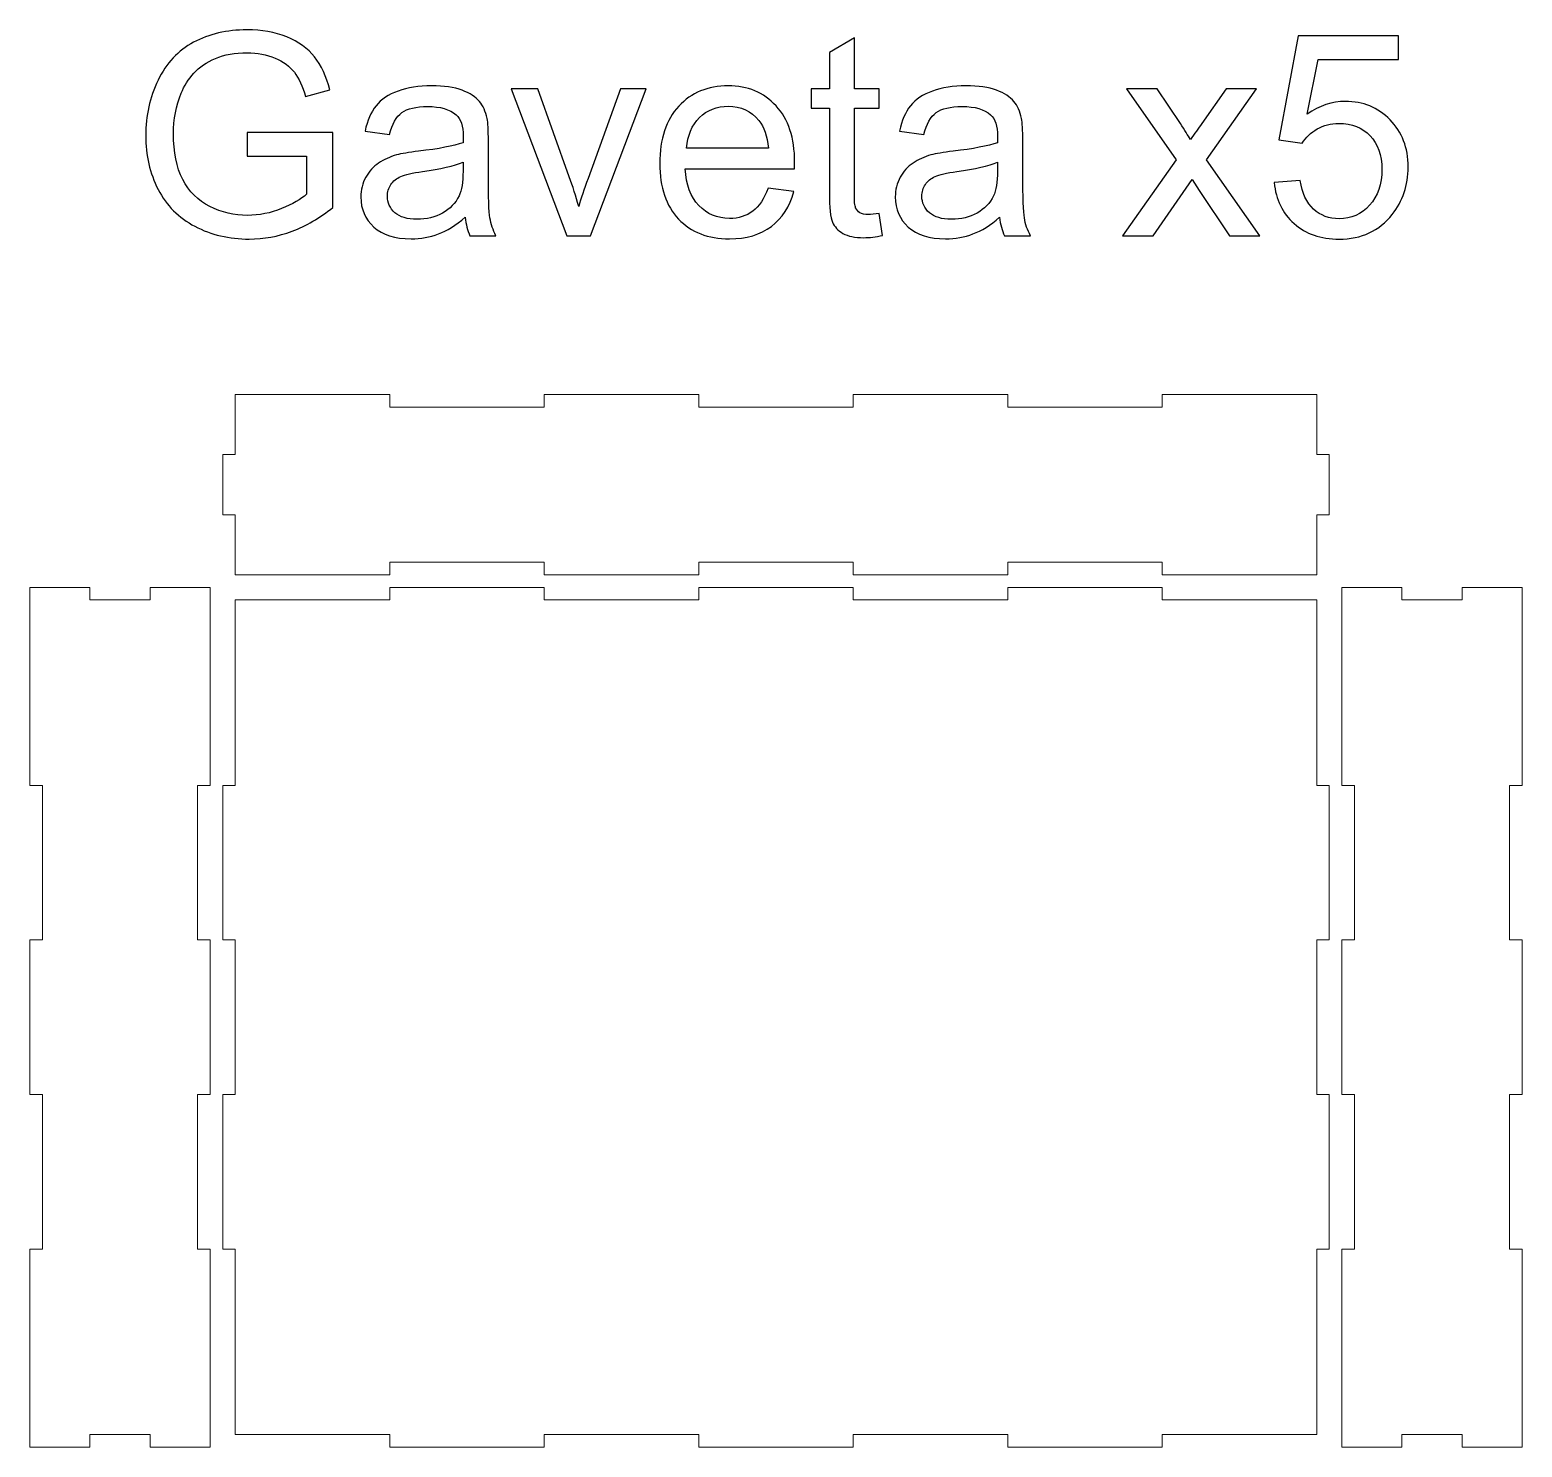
# Model space of a CAD drawing. Header units: millimetres. Extents: x -592 to 592, y -343 to 343.
# Drawn here: x -591.9 to -235.9, y -2.7 to 335.4 of the extents above; entities that cross this region are included whole.
import ezdxf

# ---------------------------------------------------------------- set-up
doc = ezdxf.new("R2010")
doc.units = ezdxf.units.MM
doc.header["$MEASUREMENT"] = 0
doc.layers.add('Camada 1', color=7, linetype='Continuous')

msp = doc.modelspace()

# ---------------------------------------------------------------- linework, layer by layer
at = {"layer": 'Camada 1', "color": 250}
for points, knots in [([(-540.0427, 305.2318), (-540.0427, 305.2318), (-540.0427, 310.8978), (-540.0427, 310.8978), (-540.0427, 310.8978), (-540.0427, 310.8978), (-519.6046, 310.8978), (-519.6046, 310.8978), (-519.6046, 310.8978), (-519.6046, 310.8978), (-519.6046, 293.0004), (-519.6046, 293.0004), (-519.6046, 293.0004), (-522.7411, 290.5046), (-525.9788, 288.616), (-529.3177, 287.3568), (-529.3177, 287.3568), (-532.6566, 286.0977), (-536.0855, 285.4682), (-539.593, 285.4682), (-539.593, 285.4682), (-544.3371, 285.4682), (-548.6429, 286.48), (-552.5214, 288.5148), (-552.5214, 288.5148), (-556.3887, 290.5383), (-559.3228, 293.4838), (-561.2902, 297.3173), (-561.2902, 297.3173), (-563.2688, 301.1621), (-564.2581, 305.4566), (-564.2581, 310.1895), (-564.2581, 310.1895), (-564.2581, 314.8887), (-563.2801, 319.2731), (-561.3127, 323.354), (-561.3127, 323.354), (-559.3453, 327.4236), (-556.5236, 330.4477), (-552.8362, 332.4151), (-552.8362, 332.4151), (-549.1488, 334.3937), (-544.8993, 335.383), (-540.0876, 335.383), (-540.0876, 335.383), (-536.6026, 335.383), (-533.4436, 334.8209), (-530.6218, 333.6855), (-530.6218, 333.6855), (-527.8, 332.55), (-525.5854, 330.9761), (-523.989, 328.9638), (-523.989, 328.9638), (-522.3814, 326.9402), (-521.1672, 324.2983), (-520.3353, 321.0494), (-520.3353, 321.0494), (-520.3353, 321.0494), (-526.1025, 319.4755), (-526.1025, 319.4755), (-526.1025, 319.4755), (-526.8332, 321.9262), (-527.7326, 323.8599), (-528.8006, 325.2764), (-528.8006, 325.2764), (-529.8798, 326.6816), (-531.4088, 327.8059), (-533.4098, 328.649), (-533.4098, 328.649), (-535.3997, 329.4922), (-537.6144, 329.9194), (-540.0539, 329.9194), (-540.0539, 329.9194), (-542.9656, 329.9194), (-545.4838, 329.4697), (-547.6198, 328.5816), (-547.6198, 328.5816), (-549.7446, 327.6934), (-551.4534, 326.5243), (-552.7687, 325.0628), (-552.7687, 325.0628), (-554.0728, 323.6126), (-555.0846, 322.0162), (-555.8041, 320.2849), (-555.8041, 320.2849), (-557.0295, 317.2833), (-557.6478, 314.0455), (-557.6478, 310.5493), (-557.6478, 310.5493), (-557.6478, 306.2323), (-556.9058, 302.6236), (-555.4331, 299.7119), (-555.4331, 299.7119), (-553.9491, 296.8114), (-551.7906, 294.653), (-548.9689, 293.2477), (-548.9689, 293.2477), (-546.1359, 291.8424), (-543.1342, 291.1342), (-539.9527, 291.1342), (-539.9527, 291.1342), (-537.1872, 291.1342), (-534.4891, 291.6738), (-531.8584, 292.7418), (-531.8584, 292.7418), (-529.2278, 293.821), (-527.2379, 294.9565), (-525.8776, 296.1819), (-525.8776, 296.1819), (-525.8776, 296.1819), (-525.8776, 305.2318), (-525.8776, 305.2318), (-525.8776, 305.2318), (-525.8776, 305.2318), (-540.0427, 305.2318), (-540.0427, 305.2318)], [0, 0, 0, 0, 0.03333333, 0.03333333, 0.03333333, 0.03333333, 0.06666667, 0.06666667, 0.06666667, 0.06666667, 0.1, 0.1, 0.1, 0.1, 0.13333333, 0.13333333, 0.13333333, 0.13333333, 0.16666667, 0.16666667, 0.16666667, 0.16666667, 0.2, 0.2, 0.2, 0.2, 0.23333333, 0.23333333, 0.23333333, 0.23333333, 0.26666667, 0.26666667, 0.26666667, 0.26666667, 0.3, 0.3, 0.3, 0.3, 0.33333333, 0.33333333, 0.33333333, 0.33333333, 0.36666667, 0.36666667, 0.36666667, 0.36666667, 0.4, 0.4, 0.4, 0.4, 0.43333333, 0.43333333, 0.43333333, 0.43333333, 0.46666667, 0.46666667, 0.46666667, 0.46666667, 0.5, 0.5, 0.5, 0.5, 0.53333333, 0.53333333, 0.53333333, 0.53333333, 0.56666667, 0.56666667, 0.56666667, 0.56666667, 0.6, 0.6, 0.6, 0.6, 0.63333333, 0.63333333, 0.63333333, 0.63333333, 0.66666667, 0.66666667, 0.66666667, 0.66666667, 0.7, 0.7, 0.7, 0.7, 0.73333333, 0.73333333, 0.73333333, 0.73333333, 0.76666667, 0.76666667, 0.76666667, 0.76666667, 0.8, 0.8, 0.8, 0.8, 0.83333333, 0.83333333, 0.83333333, 0.83333333, 0.86666667, 0.86666667, 0.86666667, 0.86666667, 0.9, 0.9, 0.9, 0.9, 0.93333333, 0.93333333, 0.93333333, 0.93333333, 1, 1, 1, 1]), ([(-389.2752, 291.5726), (-389.2752, 291.5726), (-388.4658, 286.3338), (-388.4658, 286.3338), (-388.4658, 286.3338), (-390.1296, 285.9853), (-391.6248, 285.8054), (-392.9289, 285.8054), (-392.9289, 285.8054), (-395.0761, 285.8054), (-396.74, 286.1427), (-397.9316, 286.8285), (-397.9316, 286.8285), (-399.112, 287.5142), (-399.9439, 288.4024), (-400.4274, 289.5153), (-400.4274, 289.5153), (-400.9108, 290.6283), (-401.1468, 292.9666), (-401.1468, 296.5304), (-401.1468, 296.5304), (-401.1468, 296.5304), (-401.1468, 316.6987), (-401.1468, 316.6987), (-401.1468, 316.6987), (-401.1468, 316.6987), (-405.5313, 316.6987), (-405.5313, 316.6987), (-405.5313, 316.6987), (-405.5313, 316.6987), (-405.5313, 321.2854), (-405.5313, 321.2854), (-405.5313, 321.2854), (-405.5313, 321.2854), (-401.1468, 321.2854), (-401.1468, 321.2854), (-401.1468, 321.2854), (-401.1468, 321.2854), (-401.1468, 329.9419), (-401.1468, 329.9419), (-401.1468, 329.9419), (-401.1468, 329.9419), (-395.211, 333.5056), (-395.211, 333.5056), (-395.211, 333.5056), (-395.211, 333.5056), (-395.211, 321.2854), (-395.211, 321.2854), (-395.211, 321.2854), (-395.211, 321.2854), (-389.2752, 321.2854), (-389.2752, 321.2854), (-389.2752, 321.2854), (-389.2752, 321.2854), (-389.2752, 316.6987), (-389.2752, 316.6987), (-389.2752, 316.6987), (-389.2752, 316.6987), (-395.211, 316.6987), (-395.211, 316.6987), (-395.211, 316.6987), (-395.211, 316.6987), (-395.211, 296.1931), (-395.211, 296.1931), (-395.211, 296.1931), (-395.211, 294.4956), (-395.1098, 293.4051), (-394.8962, 292.9217), (-394.8962, 292.9217), (-394.6939, 292.4383), (-394.3566, 292.056), (-393.8845, 291.7637), (-393.8845, 291.7637), (-393.4123, 291.4827), (-392.7378, 291.3365), (-391.8609, 291.3365), (-391.8609, 291.3365), (-391.2088, 291.3365), (-390.3432, 291.4152), (-389.2752, 291.5726)], [0, 0, 0, 0, 0.04761905, 0.04761905, 0.04761905, 0.04761905, 0.0952381, 0.0952381, 0.0952381, 0.0952381, 0.14285714, 0.14285714, 0.14285714, 0.14285714, 0.19047619, 0.19047619, 0.19047619, 0.19047619, 0.23809524, 0.23809524, 0.23809524, 0.23809524, 0.28571429, 0.28571429, 0.28571429, 0.28571429, 0.33333333, 0.33333333, 0.33333333, 0.33333333, 0.38095238, 0.38095238, 0.38095238, 0.38095238, 0.42857143, 0.42857143, 0.42857143, 0.42857143, 0.47619048, 0.47619048, 0.47619048, 0.47619048, 0.52380952, 0.52380952, 0.52380952, 0.52380952, 0.57142857, 0.57142857, 0.57142857, 0.57142857, 0.61904762, 0.61904762, 0.61904762, 0.61904762, 0.66666667, 0.66666667, 0.66666667, 0.66666667, 0.71428571, 0.71428571, 0.71428571, 0.71428571, 0.76190476, 0.76190476, 0.76190476, 0.76190476, 0.80952381, 0.80952381, 0.80952381, 0.80952381, 0.85714286, 0.85714286, 0.85714286, 0.85714286, 0.9047619, 0.9047619, 0.9047619, 0.9047619, 1, 1, 1, 1]), ([(-295.0553, 298.9587), (-295.0553, 298.9587), (-288.8497, 299.4308), (-288.8497, 299.4308), (-288.8497, 299.4308), (-288.3887, 296.4067), (-287.3207, 294.1358), (-285.6569, 292.6069), (-285.6569, 292.6069), (-283.9931, 291.0892), (-281.9583, 290.3247), (-279.5637, 290.3247), (-279.5637, 290.3247), (-276.6745, 290.3247), (-274.2574, 291.404), (-272.2901, 293.5512), (-272.2901, 293.5512), (-270.334, 295.7097), (-269.3559, 298.5652), (-269.3559, 302.1177), (-269.3559, 302.1177), (-269.3559, 305.5016), (-270.289, 308.1659), (-272.1664, 310.1221), (-272.1664, 310.1221), (-274.0438, 312.0782), (-276.5283, 313.0562), (-279.6199, 313.0562), (-279.6199, 313.0562), (-281.5423, 313.0562), (-283.2623, 312.6178), (-284.7913, 311.7409), (-284.7913, 311.7409), (-286.309, 310.864), (-287.5006, 309.7286), (-288.3775, 308.3346), (-288.3775, 308.3346), (-288.3775, 308.3346), (-293.9761, 309.144), (-293.9761, 309.144), (-293.9761, 309.144), (-293.9761, 309.144), (-289.3218, 333.9665), (-289.3218, 333.9665), (-289.3218, 333.9665), (-289.3218, 333.9665), (-265.3762, 333.9665), (-265.3762, 333.9665), (-265.3762, 333.9665), (-265.3762, 333.9665), (-265.3762, 328.3005), (-265.3762, 328.3005), (-265.3762, 328.3005), (-265.3762, 328.3005), (-284.5889, 328.3005), (-284.5889, 328.3005), (-284.5889, 328.3005), (-284.5889, 328.3005), (-287.1634, 315.2709), (-287.1634, 315.2709), (-287.1634, 315.2709), (-284.2741, 317.3057), (-281.2388, 318.3175), (-278.0685, 318.3175), (-278.0685, 318.3175), (-273.864, 318.3175), (-270.3115, 316.8561), (-267.4223, 313.9331), (-267.4223, 313.9331), (-264.533, 311.0102), (-263.0828, 307.2553), (-263.0828, 302.6686), (-263.0828, 302.6686), (-263.0828, 298.2954), (-264.3532, 294.518), (-266.8939, 291.3365), (-266.8939, 291.3365), (-269.9854, 287.4243), (-274.2125, 285.4682), (-279.5637, 285.4682), (-279.5637, 285.4682), (-283.9481, 285.4682), (-287.5231, 286.7048), (-290.2999, 289.1668), (-290.2999, 289.1668), (-293.0767, 291.6288), (-294.6618, 294.889), (-295.0553, 298.9587)], [0, 0, 0, 0, 0.04347826, 0.04347826, 0.04347826, 0.04347826, 0.08695652, 0.08695652, 0.08695652, 0.08695652, 0.13043478, 0.13043478, 0.13043478, 0.13043478, 0.17391304, 0.17391304, 0.17391304, 0.17391304, 0.2173913, 0.2173913, 0.2173913, 0.2173913, 0.26086957, 0.26086957, 0.26086957, 0.26086957, 0.30434783, 0.30434783, 0.30434783, 0.30434783, 0.34782609, 0.34782609, 0.34782609, 0.34782609, 0.39130435, 0.39130435, 0.39130435, 0.39130435, 0.43478261, 0.43478261, 0.43478261, 0.43478261, 0.47826087, 0.47826087, 0.47826087, 0.47826087, 0.52173913, 0.52173913, 0.52173913, 0.52173913, 0.56521739, 0.56521739, 0.56521739, 0.56521739, 0.60869565, 0.60869565, 0.60869565, 0.60869565, 0.65217391, 0.65217391, 0.65217391, 0.65217391, 0.69565217, 0.69565217, 0.69565217, 0.69565217, 0.73913043, 0.73913043, 0.73913043, 0.73913043, 0.7826087, 0.7826087, 0.7826087, 0.7826087, 0.82608696, 0.82608696, 0.82608696, 0.82608696, 0.86956522, 0.86956522, 0.86956522, 0.86956522, 0.91304348, 0.91304348, 0.91304348, 0.91304348, 1, 1, 1, 1]), ([(-488.048, 290.662), (-490.2515, 288.7846), (-492.3762, 287.4693), (-494.4111, 286.6936), (-494.4111, 286.6936), (-496.4459, 285.9179), (-498.6268, 285.5356), (-500.9652, 285.5356), (-500.9652, 285.5356), (-504.81, 285.5356), (-507.7667, 286.4687), (-509.8352, 288.3461), (-509.8352, 288.3461), (-511.9037, 290.2123), (-512.938, 292.6069), (-512.938, 295.5186), (-512.938, 295.5186), (-512.938, 297.2274), (-512.5445, 298.79), (-511.7688, 300.2065), (-511.7688, 300.2065), (-510.9819, 301.623), (-509.9589, 302.7473), (-508.6997, 303.6017), (-508.6997, 303.6017), (-507.4294, 304.456), (-506.0129, 305.1081), (-504.4278, 305.5465), (-504.4278, 305.5465), (-503.2586, 305.8501), (-501.4936, 306.1424), (-499.144, 306.4347), (-499.144, 306.4347), (-494.3548, 306.9968), (-490.8136, 307.6825), (-488.5539, 308.4695), (-488.5539, 308.4695), (-488.5314, 309.2789), (-488.5202, 309.796), (-488.5202, 310.0096), (-488.5202, 310.0096), (-488.5202, 312.4154), (-489.0823, 314.113), (-490.2065, 315.1023), (-490.2065, 315.1023), (-491.7242, 316.4401), (-493.9839, 317.1034), (-496.9743, 317.1034), (-496.9743, 317.1034), (-499.7735, 317.1034), (-501.8421, 316.6087), (-503.1686, 315.6307), (-503.1686, 315.6307), (-504.5064, 314.6526), (-505.4845, 312.9213), (-506.1253, 310.4256), (-506.1253, 310.4256), (-506.1253, 310.4256), (-511.9262, 311.235), (-511.9262, 311.235), (-511.9262, 311.235), (-511.3978, 313.7195), (-510.5322, 315.7319), (-509.3181, 317.2608), (-509.3181, 317.2608), (-508.1039, 318.7897), (-506.3501, 319.9589), (-504.0568, 320.7908), (-504.0568, 320.7908), (-501.7746, 321.6115), (-499.1102, 322.0274), (-496.0974, 322.0274), (-496.0974, 322.0274), (-493.107, 322.0274), (-490.6674, 321.6789), (-488.79, 320.9707), (-488.79, 320.9707), (-486.9238, 320.2624), (-485.5411, 319.3855), (-484.6642, 318.3175), (-484.6642, 318.3175), (-483.7873, 317.2495), (-483.169, 315.9005), (-482.8092, 314.2704), (-482.8092, 314.2704), (-482.6181, 313.2586), (-482.5169, 311.4374), (-482.5169, 308.818), (-482.5169, 308.818), (-482.5169, 308.818), (-482.5169, 300.9485), (-482.5169, 300.9485), (-482.5169, 300.9485), (-482.5169, 295.4511), (-482.3933, 291.9773), (-482.1459, 290.5046), (-482.1459, 290.5046), (-481.9099, 289.0319), (-481.4152, 287.6266), (-480.6957, 286.2776), (-480.6957, 286.2776), (-480.6957, 286.2776), (-486.9013, 286.2776), (-486.9013, 286.2776), (-486.9013, 286.2776), (-487.4972, 287.5255), (-487.8794, 288.9869), (-488.048, 290.662)], [0, 0, 0, 0, 0.03571429, 0.03571429, 0.03571429, 0.03571429, 0.07142857, 0.07142857, 0.07142857, 0.07142857, 0.10714286, 0.10714286, 0.10714286, 0.10714286, 0.14285714, 0.14285714, 0.14285714, 0.14285714, 0.17857143, 0.17857143, 0.17857143, 0.17857143, 0.21428571, 0.21428571, 0.21428571, 0.21428571, 0.25, 0.25, 0.25, 0.25, 0.28571429, 0.28571429, 0.28571429, 0.28571429, 0.32142857, 0.32142857, 0.32142857, 0.32142857, 0.35714286, 0.35714286, 0.35714286, 0.35714286, 0.39285714, 0.39285714, 0.39285714, 0.39285714, 0.42857143, 0.42857143, 0.42857143, 0.42857143, 0.46428571, 0.46428571, 0.46428571, 0.46428571, 0.5, 0.5, 0.5, 0.5, 0.53571429, 0.53571429, 0.53571429, 0.53571429, 0.57142857, 0.57142857, 0.57142857, 0.57142857, 0.60714286, 0.60714286, 0.60714286, 0.60714286, 0.64285714, 0.64285714, 0.64285714, 0.64285714, 0.67857143, 0.67857143, 0.67857143, 0.67857143, 0.71428571, 0.71428571, 0.71428571, 0.71428571, 0.75, 0.75, 0.75, 0.75, 0.78571429, 0.78571429, 0.78571429, 0.78571429, 0.82142857, 0.82142857, 0.82142857, 0.82142857, 0.85714286, 0.85714286, 0.85714286, 0.85714286, 0.89285714, 0.89285714, 0.89285714, 0.89285714, 0.92857143, 0.92857143, 0.92857143, 0.92857143, 1, 1, 1, 1]), ([(-463.8326, 286.2776), (-463.8326, 286.2776), (-477.0421, 321.2854), (-477.0421, 321.2854), (-477.0421, 321.2854), (-477.0421, 321.2854), (-470.6903, 321.2854), (-470.6903, 321.2854), (-470.6903, 321.2854), (-470.6903, 321.2854), (-463.2031, 300.319), (-463.2031, 300.319), (-463.2031, 300.319), (-462.3936, 298.0593), (-461.6404, 295.7097), (-460.9546, 293.2702), (-460.9546, 293.2702), (-460.4263, 295.1139), (-459.6955, 297.3286), (-458.74, 299.9255), (-458.74, 299.9255), (-458.74, 299.9255), (-450.9604, 321.2854), (-450.9604, 321.2854), (-450.9604, 321.2854), (-450.9604, 321.2854), (-444.8672, 321.2854), (-444.8672, 321.2854), (-444.8672, 321.2854), (-444.8672, 321.2854), (-458.1216, 286.2776), (-458.1216, 286.2776), (-458.1216, 286.2776), (-458.1216, 286.2776), (-463.8326, 286.2776), (-463.8326, 286.2776)], [0, 0, 0, 0, 0.1, 0.1, 0.1, 0.1, 0.2, 0.2, 0.2, 0.2, 0.3, 0.3, 0.3, 0.3, 0.4, 0.4, 0.4, 0.4, 0.5, 0.5, 0.5, 0.5, 0.6, 0.6, 0.6, 0.6, 0.7, 0.7, 0.7, 0.7, 0.8, 0.8, 0.8, 0.8, 1, 1, 1, 1]), ([(-415.7953, 297.6096), (-415.7953, 297.6096), (-409.6571, 296.8002), (-409.6571, 296.8002), (-409.6571, 296.8002), (-410.6126, 293.2364), (-412.4001, 290.4597), (-415.0083, 288.4923), (-415.0083, 288.4923), (-417.6165, 286.5249), (-420.9441, 285.5356), (-425.0025, 285.5356), (-425.0025, 285.5356), (-430.1064, 285.5356), (-434.1536, 287.1095), (-437.144, 290.2573), (-437.144, 290.2573), (-440.1344, 293.3938), (-441.6296, 297.812), (-441.6296, 303.4892), (-441.6296, 303.4892), (-441.6296, 309.3576), (-440.1231, 313.9219), (-437.099, 317.1596), (-437.099, 317.1596), (-434.0749, 320.4086), (-430.1514, 322.0274), (-425.3285, 322.0274), (-425.3285, 322.0274), (-420.6631, 322.0274), (-416.852, 320.4423), (-413.8953, 317.2608), (-413.8953, 317.2608), (-410.9387, 314.0793), (-409.4547, 309.6049), (-409.4547, 303.8377), (-409.4547, 303.8377), (-409.4547, 303.4892), (-409.466, 302.9609), (-409.4884, 302.2638), (-409.4884, 302.2638), (-409.4884, 302.2638), (-435.5588, 302.2638), (-435.5588, 302.2638), (-435.5588, 302.2638), (-435.334, 298.4303), (-434.2548, 295.4849), (-432.2986, 293.45), (-432.2986, 293.45), (-430.3537, 291.4152), (-427.9142, 290.3922), (-425.0025, 290.3922), (-425.0025, 290.3922), (-422.8328, 290.3922), (-420.9779, 290.9655), (-419.4489, 292.1122), (-419.4489, 292.1122), (-417.9088, 293.2589), (-416.6946, 295.0914), (-415.7953, 297.6096)], [0, 0, 0, 0, 0.0625, 0.0625, 0.0625, 0.0625, 0.125, 0.125, 0.125, 0.125, 0.1875, 0.1875, 0.1875, 0.1875, 0.25, 0.25, 0.25, 0.25, 0.3125, 0.3125, 0.3125, 0.3125, 0.375, 0.375, 0.375, 0.375, 0.4375, 0.4375, 0.4375, 0.4375, 0.5, 0.5, 0.5, 0.5, 0.5625, 0.5625, 0.5625, 0.5625, 0.625, 0.625, 0.625, 0.625, 0.6875, 0.6875, 0.6875, 0.6875, 0.75, 0.75, 0.75, 0.75, 0.8125, 0.8125, 0.8125, 0.8125, 0.875, 0.875, 0.875, 0.875, 1, 1, 1, 1]), ([(-360.5516, 290.662), (-362.7551, 288.7846), (-364.8798, 287.4693), (-366.9147, 286.6936), (-366.9147, 286.6936), (-368.9495, 285.9179), (-371.1304, 285.5356), (-373.4688, 285.5356), (-373.4688, 285.5356), (-377.3136, 285.5356), (-380.2703, 286.4687), (-382.3388, 288.3461), (-382.3388, 288.3461), (-384.4073, 290.2123), (-385.4416, 292.6069), (-385.4416, 295.5186), (-385.4416, 295.5186), (-385.4416, 297.2274), (-385.0481, 298.79), (-384.2724, 300.2065), (-384.2724, 300.2065), (-383.4855, 301.623), (-382.4625, 302.7473), (-381.2033, 303.6017), (-381.2033, 303.6017), (-379.933, 304.456), (-378.5165, 305.1081), (-376.9314, 305.5465), (-376.9314, 305.5465), (-375.7622, 305.8501), (-373.9972, 306.1424), (-371.6476, 306.4347), (-371.6476, 306.4347), (-366.8584, 306.9968), (-363.3172, 307.6825), (-361.0575, 308.4695), (-361.0575, 308.4695), (-361.035, 309.2789), (-361.0238, 309.796), (-361.0238, 310.0096), (-361.0238, 310.0096), (-361.0238, 312.4154), (-361.5859, 314.113), (-362.7101, 315.1023), (-362.7101, 315.1023), (-364.2278, 316.4401), (-366.4875, 317.1034), (-369.4779, 317.1034), (-369.4779, 317.1034), (-372.2771, 317.1034), (-374.3457, 316.6087), (-375.6722, 315.6307), (-375.6722, 315.6307), (-377.01, 314.6526), (-377.9881, 312.9213), (-378.6289, 310.4256), (-378.6289, 310.4256), (-378.6289, 310.4256), (-384.4298, 311.235), (-384.4298, 311.235), (-384.4298, 311.235), (-383.9014, 313.7195), (-383.0358, 315.7319), (-381.8217, 317.2608), (-381.8217, 317.2608), (-380.6075, 318.7897), (-378.8537, 319.9589), (-376.5604, 320.7908), (-376.5604, 320.7908), (-374.2782, 321.6115), (-371.6138, 322.0274), (-368.601, 322.0274), (-368.601, 322.0274), (-365.6106, 322.0274), (-363.171, 321.6789), (-361.2936, 320.9707), (-361.2936, 320.9707), (-359.4274, 320.2624), (-358.0447, 319.3855), (-357.1678, 318.3175), (-357.1678, 318.3175), (-356.2909, 317.2495), (-355.6726, 315.9005), (-355.3128, 314.2704), (-355.3128, 314.2704), (-355.1217, 313.2586), (-355.0205, 311.4374), (-355.0205, 308.818), (-355.0205, 308.818), (-355.0205, 308.818), (-355.0205, 300.9485), (-355.0205, 300.9485), (-355.0205, 300.9485), (-355.0205, 295.4511), (-354.8969, 291.9773), (-354.6495, 290.5046), (-354.6495, 290.5046), (-354.4135, 289.0319), (-353.9188, 287.6266), (-353.1993, 286.2776), (-353.1993, 286.2776), (-353.1993, 286.2776), (-359.4049, 286.2776), (-359.4049, 286.2776), (-359.4049, 286.2776), (-360.0008, 287.5255), (-360.383, 288.9869), (-360.5516, 290.662)], [0, 0, 0, 0, 0.03571429, 0.03571429, 0.03571429, 0.03571429, 0.07142857, 0.07142857, 0.07142857, 0.07142857, 0.10714286, 0.10714286, 0.10714286, 0.10714286, 0.14285714, 0.14285714, 0.14285714, 0.14285714, 0.17857143, 0.17857143, 0.17857143, 0.17857143, 0.21428571, 0.21428571, 0.21428571, 0.21428571, 0.25, 0.25, 0.25, 0.25, 0.28571429, 0.28571429, 0.28571429, 0.28571429, 0.32142857, 0.32142857, 0.32142857, 0.32142857, 0.35714286, 0.35714286, 0.35714286, 0.35714286, 0.39285714, 0.39285714, 0.39285714, 0.39285714, 0.42857143, 0.42857143, 0.42857143, 0.42857143, 0.46428571, 0.46428571, 0.46428571, 0.46428571, 0.5, 0.5, 0.5, 0.5, 0.53571429, 0.53571429, 0.53571429, 0.53571429, 0.57142857, 0.57142857, 0.57142857, 0.57142857, 0.60714286, 0.60714286, 0.60714286, 0.60714286, 0.64285714, 0.64285714, 0.64285714, 0.64285714, 0.67857143, 0.67857143, 0.67857143, 0.67857143, 0.71428571, 0.71428571, 0.71428571, 0.71428571, 0.75, 0.75, 0.75, 0.75, 0.78571429, 0.78571429, 0.78571429, 0.78571429, 0.82142857, 0.82142857, 0.82142857, 0.82142857, 0.85714286, 0.85714286, 0.85714286, 0.85714286, 0.89285714, 0.89285714, 0.89285714, 0.89285714, 0.92857143, 0.92857143, 0.92857143, 0.92857143, 1, 1, 1, 1]), ([(-331.2098, 286.2776), (-331.2098, 286.2776), (-318.4275, 304.4111), (-318.4275, 304.4111), (-318.4275, 304.4111), (-318.4275, 304.4111), (-330.2655, 321.2854), (-330.2655, 321.2854), (-330.2655, 321.2854), (-330.2655, 321.2854), (-322.9693, 321.2854), (-322.9693, 321.2854), (-322.9693, 321.2854), (-322.9693, 321.2854), (-317.4382, 313.0225), (-317.4382, 313.0225), (-317.4382, 313.0225), (-316.4152, 311.4711), (-315.6058, 310.212), (-315.0324, 309.2227), (-315.0324, 309.2227), (-314.0319, 310.628), (-313.1438, 311.8983), (-312.3456, 313.0338), (-312.3456, 313.0338), (-312.3456, 313.0338), (-306.5222, 321.2854), (-306.5222, 321.2854), (-306.5222, 321.2854), (-306.5222, 321.2854), (-299.271, 321.2854), (-299.271, 321.2854), (-299.271, 321.2854), (-299.271, 321.2854), (-311.1764, 304.4111), (-311.1764, 304.4111), (-311.1764, 304.4111), (-311.1764, 304.4111), (-298.4953, 286.2776), (-298.4953, 286.2776), (-298.4953, 286.2776), (-298.4953, 286.2776), (-305.7127, 286.2776), (-305.7127, 286.2776), (-305.7127, 286.2776), (-305.7127, 286.2776), (-312.9526, 297.07), (-312.9526, 297.07), (-312.9526, 297.07), (-312.9526, 297.07), (-314.6052, 299.6669), (-314.6052, 299.6669), (-314.6052, 299.6669), (-314.6052, 299.6669), (-323.9586, 286.2776), (-323.9586, 286.2776), (-323.9586, 286.2776), (-323.9586, 286.2776), (-331.2098, 286.2776), (-331.2098, 286.2776)], [0, 0, 0, 0, 0.0625, 0.0625, 0.0625, 0.0625, 0.125, 0.125, 0.125, 0.125, 0.1875, 0.1875, 0.1875, 0.1875, 0.25, 0.25, 0.25, 0.25, 0.3125, 0.3125, 0.3125, 0.3125, 0.375, 0.375, 0.375, 0.375, 0.4375, 0.4375, 0.4375, 0.4375, 0.5, 0.5, 0.5, 0.5, 0.5625, 0.5625, 0.5625, 0.5625, 0.625, 0.625, 0.625, 0.625, 0.6875, 0.6875, 0.6875, 0.6875, 0.75, 0.75, 0.75, 0.75, 0.8125, 0.8125, 0.8125, 0.8125, 0.875, 0.875, 0.875, 0.875, 1, 1, 1, 1]), ([(-435.2216, 307.1204), (-435.2216, 307.1204), (-415.7278, 307.1204), (-415.7278, 307.1204), (-415.7278, 307.1204), (-415.9864, 310.0658), (-416.7396, 312.2693), (-417.965, 313.742), (-417.965, 313.742), (-419.8424, 316.0242), (-422.2932, 317.1708), (-425.2948, 317.1708), (-425.2948, 317.1708), (-428.0154, 317.1708), (-430.2975, 316.2602), (-432.1525, 314.439), (-432.1525, 314.439), (-433.9962, 312.6178), (-435.0192, 310.1783), (-435.2216, 307.1204)], [0, 0, 0, 0, 0.16666667, 0.16666667, 0.16666667, 0.16666667, 0.33333333, 0.33333333, 0.33333333, 0.33333333, 0.5, 0.5, 0.5, 0.5, 0.66666667, 0.66666667, 0.66666667, 0.66666667, 1, 1, 1, 1]), ([(-488.5202, 303.8152), (-490.6787, 302.9384), (-493.9164, 302.1964), (-498.2334, 301.5893), (-498.2334, 301.5893), (-500.6841, 301.2408), (-502.4154, 300.8473), (-503.4272, 300.4089), (-503.4272, 300.4089), (-504.439, 299.9705), (-505.2147, 299.3297), (-505.7656, 298.4977), (-505.7656, 298.4977), (-506.3164, 297.6546), (-506.5975, 296.7215), (-506.5975, 295.6872), (-506.5975, 295.6872), (-506.5975, 294.1246), (-506.0016, 292.8093), (-504.7987, 291.7637), (-504.7987, 291.7637), (-503.5958, 290.7182), (-501.8421, 290.1898), (-499.5374, 290.1898), (-499.5374, 290.1898), (-497.2553, 290.1898), (-495.2205, 290.6845), (-493.433, 291.685), (-493.433, 291.685), (-491.6567, 292.6743), (-490.3414, 294.0346), (-489.5095, 295.7547), (-489.5095, 295.7547), (-488.8687, 297.0925), (-488.5539, 299.0598), (-488.5539, 301.6568), (-488.5539, 301.6568), (-488.5539, 301.6568), (-488.5202, 303.8152), (-488.5202, 303.8152)], [0, 0, 0, 0, 0.09090909, 0.09090909, 0.09090909, 0.09090909, 0.18181818, 0.18181818, 0.18181818, 0.18181818, 0.27272727, 0.27272727, 0.27272727, 0.27272727, 0.36363636, 0.36363636, 0.36363636, 0.36363636, 0.45454545, 0.45454545, 0.45454545, 0.45454545, 0.54545455, 0.54545455, 0.54545455, 0.54545455, 0.63636364, 0.63636364, 0.63636364, 0.63636364, 0.72727273, 0.72727273, 0.72727273, 0.72727273, 0.81818182, 0.81818182, 0.81818182, 0.81818182, 1, 1, 1, 1]), ([(-361.0238, 303.8152), (-363.1823, 302.9384), (-366.42, 302.1964), (-370.737, 301.5893), (-370.737, 301.5893), (-373.1877, 301.2408), (-374.919, 300.8473), (-375.9308, 300.4089), (-375.9308, 300.4089), (-376.9426, 299.9705), (-377.7183, 299.3297), (-378.2692, 298.4977), (-378.2692, 298.4977), (-378.82, 297.6546), (-379.1011, 296.7215), (-379.1011, 295.6872), (-379.1011, 295.6872), (-379.1011, 294.1246), (-378.5052, 292.8093), (-377.3023, 291.7637), (-377.3023, 291.7637), (-376.0994, 290.7182), (-374.3457, 290.1898), (-372.041, 290.1898), (-372.041, 290.1898), (-369.7589, 290.1898), (-367.7241, 290.6845), (-365.9366, 291.685), (-365.9366, 291.685), (-364.1603, 292.6743), (-362.845, 294.0346), (-362.0131, 295.7547), (-362.0131, 295.7547), (-361.3723, 297.0925), (-361.0575, 299.0598), (-361.0575, 301.6568), (-361.0575, 301.6568), (-361.0575, 301.6568), (-361.0238, 303.8152), (-361.0238, 303.8152)], [0, 0, 0, 0, 0.09090909, 0.09090909, 0.09090909, 0.09090909, 0.18181818, 0.18181818, 0.18181818, 0.18181818, 0.27272727, 0.27272727, 0.27272727, 0.27272727, 0.36363636, 0.36363636, 0.36363636, 0.36363636, 0.45454545, 0.45454545, 0.45454545, 0.45454545, 0.54545455, 0.54545455, 0.54545455, 0.54545455, 0.63636364, 0.63636364, 0.63636364, 0.63636364, 0.72727273, 0.72727273, 0.72727273, 0.72727273, 0.81818182, 0.81818182, 0.81818182, 0.81818182, 1, 1, 1, 1])]:
    msp.add_open_spline(points, degree=3, knots=knots, dxfattribs=at)
at = {"layer": 'Camada 1', "color": 250, "lineweight": 20}
for points, knots in [([(-542.8994, 248.3971), (-542.8994, 248.3971), (-506.0423, 248.3971), (-506.0423, 248.3971), (-506.0423, 248.3971), (-506.0423, 248.3971), (-506.0423, 245.3971), (-506.0423, 245.3971), (-506.0423, 245.3971), (-506.0423, 245.3971), (-469.1851, 245.3971), (-469.1851, 245.3971), (-469.1851, 245.3971), (-469.1851, 245.3971), (-469.1851, 248.3971), (-469.1851, 248.3971), (-469.1851, 248.3971), (-469.1851, 248.3971), (-432.328, 248.3971), (-432.328, 248.3971), (-432.328, 248.3971), (-432.328, 248.3971), (-432.328, 245.3971), (-432.328, 245.3971), (-432.328, 245.3971), (-432.328, 245.3971), (-395.4709, 245.3971), (-395.4709, 245.3971), (-395.4709, 245.3971), (-395.4709, 245.3971), (-395.4709, 248.3971), (-395.4709, 248.3971), (-395.4709, 248.3971), (-395.4709, 248.3971), (-358.6137, 248.3971), (-358.6137, 248.3971), (-358.6137, 248.3971), (-358.6137, 248.3971), (-358.6137, 245.3971), (-358.6137, 245.3971), (-358.6137, 245.3971), (-358.6137, 245.3971), (-321.7566, 245.3971), (-321.7566, 245.3971), (-321.7566, 245.3971), (-321.7566, 245.3971), (-321.7566, 248.3971), (-321.7566, 248.3971), (-321.7566, 248.3971), (-321.7566, 248.3971), (-284.8995, 248.3971), (-284.8995, 248.3971), (-284.8995, 248.3971), (-284.8995, 248.3971), (-284.8995, 234.0638), (-284.8995, 234.0638), (-284.8995, 234.0638), (-284.8995, 234.0638), (-281.8995, 234.0638), (-281.8995, 234.0638), (-281.8995, 234.0638), (-281.8995, 234.0638), (-281.8995, 219.7304), (-281.8995, 219.7304), (-281.8995, 219.7304), (-281.8995, 219.7304), (-284.8995, 219.7304), (-284.8995, 219.7304), (-284.8995, 219.7304), (-284.8995, 219.7304), (-284.8995, 205.3971), (-284.8995, 205.3971), (-284.8995, 205.3971), (-284.8995, 205.3971), (-321.7566, 205.3971), (-321.7566, 205.3971), (-321.7566, 205.3971), (-321.7566, 205.3971), (-321.7566, 208.3971), (-321.7566, 208.3971), (-321.7566, 208.3971), (-321.7566, 208.3971), (-358.6137, 208.3971), (-358.6137, 208.3971), (-358.6137, 208.3971), (-358.6137, 208.3971), (-358.6137, 205.3971), (-358.6137, 205.3971), (-358.6137, 205.3971), (-358.6137, 205.3971), (-395.4709, 205.3971), (-395.4709, 205.3971), (-395.4709, 205.3971), (-395.4709, 205.3971), (-395.4709, 208.3971), (-395.4709, 208.3971), (-395.4709, 208.3971), (-395.4709, 208.3971), (-432.328, 208.3971), (-432.328, 208.3971), (-432.328, 208.3971), (-432.328, 208.3971), (-432.328, 205.3971), (-432.328, 205.3971), (-432.328, 205.3971), (-432.328, 205.3971), (-469.1851, 205.3971), (-469.1851, 205.3971), (-469.1851, 205.3971), (-469.1851, 205.3971), (-469.1851, 208.3971), (-469.1851, 208.3971), (-469.1851, 208.3971), (-469.1851, 208.3971), (-506.0423, 208.3971), (-506.0423, 208.3971), (-506.0423, 208.3971), (-506.0423, 208.3971), (-506.0423, 205.3971), (-506.0423, 205.3971), (-506.0423, 205.3971), (-506.0423, 205.3971), (-542.8994, 205.3971), (-542.8994, 205.3971), (-542.8994, 205.3971), (-542.8994, 205.3971), (-542.8994, 219.7304), (-542.8994, 219.7304), (-542.8994, 219.7304), (-542.8994, 219.7304), (-545.8994, 219.7304), (-545.8994, 219.7304), (-545.8994, 219.7304), (-545.8994, 219.7304), (-545.8994, 234.0638), (-545.8994, 234.0638), (-545.8994, 234.0638), (-545.8994, 234.0638), (-542.8994, 234.0638), (-542.8994, 234.0638), (-542.8994, 234.0638), (-542.8994, 234.0638), (-542.8994, 248.3971), (-542.8994, 248.3971)], [0, 0, 0, 0, 0.02702703, 0.02702703, 0.02702703, 0.02702703, 0.05405405, 0.05405405, 0.05405405, 0.05405405, 0.08108108, 0.08108108, 0.08108108, 0.08108108, 0.10810811, 0.10810811, 0.10810811, 0.10810811, 0.13513514, 0.13513514, 0.13513514, 0.13513514, 0.16216216, 0.16216216, 0.16216216, 0.16216216, 0.18918919, 0.18918919, 0.18918919, 0.18918919, 0.21621622, 0.21621622, 0.21621622, 0.21621622, 0.24324324, 0.24324324, 0.24324324, 0.24324324, 0.27027027, 0.27027027, 0.27027027, 0.27027027, 0.2972973, 0.2972973, 0.2972973, 0.2972973, 0.32432432, 0.32432432, 0.32432432, 0.32432432, 0.35135135, 0.35135135, 0.35135135, 0.35135135, 0.37837838, 0.37837838, 0.37837838, 0.37837838, 0.40540541, 0.40540541, 0.40540541, 0.40540541, 0.43243243, 0.43243243, 0.43243243, 0.43243243, 0.45945946, 0.45945946, 0.45945946, 0.45945946, 0.48648649, 0.48648649, 0.48648649, 0.48648649, 0.51351351, 0.51351351, 0.51351351, 0.51351351, 0.54054054, 0.54054054, 0.54054054, 0.54054054, 0.56756757, 0.56756757, 0.56756757, 0.56756757, 0.59459459, 0.59459459, 0.59459459, 0.59459459, 0.62162162, 0.62162162, 0.62162162, 0.62162162, 0.64864865, 0.64864865, 0.64864865, 0.64864865, 0.67567568, 0.67567568, 0.67567568, 0.67567568, 0.7027027, 0.7027027, 0.7027027, 0.7027027, 0.72972973, 0.72972973, 0.72972973, 0.72972973, 0.75675676, 0.75675676, 0.75675676, 0.75675676, 0.78378378, 0.78378378, 0.78378378, 0.78378378, 0.81081081, 0.81081081, 0.81081081, 0.81081081, 0.83783784, 0.83783784, 0.83783784, 0.83783784, 0.86486486, 0.86486486, 0.86486486, 0.86486486, 0.89189189, 0.89189189, 0.89189189, 0.89189189, 0.91891892, 0.91891892, 0.91891892, 0.91891892, 0.94594595, 0.94594595, 0.94594595, 0.94594595, 1, 1, 1, 1]), ([(-591.8994, -2.7007), (-591.8994, -2.7007), (-591.8994, 0.2993), (-591.8994, 0.2993), (-591.8994, 0.2993), (-591.8994, 0.2993), (-591.8994, 44.5625), (-591.8994, 44.5625), (-591.8994, 44.5625), (-591.8994, 44.5625), (-588.8994, 44.5625), (-588.8994, 44.5625), (-588.8994, 44.5625), (-588.8994, 44.5625), (-588.8994, 81.4196), (-588.8994, 81.4196), (-588.8994, 81.4196), (-588.8994, 81.4196), (-591.8994, 81.4196), (-591.8994, 81.4196), (-591.8994, 81.4196), (-591.8994, 81.4196), (-591.8994, 118.2768), (-591.8994, 118.2768), (-591.8994, 118.2768), (-591.8994, 118.2768), (-588.8994, 118.2768), (-588.8994, 118.2768), (-588.8994, 118.2768), (-588.8994, 118.2768), (-588.8994, 155.1339), (-588.8994, 155.1339), (-588.8994, 155.1339), (-588.8994, 155.1339), (-591.8994, 155.1339), (-591.8994, 155.1339), (-591.8994, 155.1339), (-591.8994, 155.1339), (-591.8994, 199.3971), (-591.8994, 199.3971), (-591.8994, 199.3971), (-591.8994, 199.3971), (-591.8994, 202.3971), (-591.8994, 202.3971), (-591.8994, 202.3971), (-591.8994, 202.3971), (-577.5661, 202.3971), (-577.5661, 202.3971), (-577.5661, 202.3971), (-577.5661, 202.3971), (-577.5661, 199.3971), (-577.5661, 199.3971), (-577.5661, 199.3971), (-577.5661, 199.3971), (-563.2327, 199.3971), (-563.2327, 199.3971), (-563.2327, 199.3971), (-563.2327, 199.3971), (-563.2327, 202.3971), (-563.2327, 202.3971), (-563.2327, 202.3971), (-563.2327, 202.3971), (-548.8994, 202.3971), (-548.8994, 202.3971), (-548.8994, 202.3971), (-548.8994, 202.3971), (-548.8994, 199.3971), (-548.8994, 199.3971), (-548.8994, 199.3971), (-548.8994, 199.3971), (-548.8994, 155.1339), (-548.8994, 155.1339), (-548.8994, 155.1339), (-548.8994, 155.1339), (-551.8994, 155.1339), (-551.8994, 155.1339), (-551.8994, 155.1339), (-551.8994, 155.1339), (-551.8994, 118.2768), (-551.8994, 118.2768), (-551.8994, 118.2768), (-551.8994, 118.2768), (-548.8994, 118.2768), (-548.8994, 118.2768), (-548.8994, 118.2768), (-548.8994, 118.2768), (-548.8994, 81.4196), (-548.8994, 81.4196), (-548.8994, 81.4196), (-548.8994, 81.4196), (-551.8994, 81.4196), (-551.8994, 81.4196), (-551.8994, 81.4196), (-551.8994, 81.4196), (-551.8994, 44.5625), (-551.8994, 44.5625), (-551.8994, 44.5625), (-551.8994, 44.5625), (-548.8994, 44.5625), (-548.8994, 44.5625), (-548.8994, 44.5625), (-548.8994, 44.5625), (-548.8994, 0.2993), (-548.8994, 0.2993), (-548.8994, 0.2993), (-548.8994, 0.2993), (-548.8994, -2.7007), (-548.8994, -2.7007), (-548.8994, -2.7007), (-548.8994, -2.7007), (-563.2327, -2.7007), (-563.2327, -2.7007), (-563.2327, -2.7007), (-563.2327, -2.7007), (-563.2327, 0.2993), (-563.2327, 0.2993), (-563.2327, 0.2993), (-563.2327, 0.2993), (-577.5661, 0.2993), (-577.5661, 0.2993), (-577.5661, 0.2993), (-577.5661, 0.2993), (-577.5661, -2.7007), (-577.5661, -2.7007), (-577.5661, -2.7007), (-577.5661, -2.7007), (-591.8994, -2.7007), (-591.8994, -2.7007)], [0, 0, 0, 0, 0.03030303, 0.03030303, 0.03030303, 0.03030303, 0.06060606, 0.06060606, 0.06060606, 0.06060606, 0.09090909, 0.09090909, 0.09090909, 0.09090909, 0.12121212, 0.12121212, 0.12121212, 0.12121212, 0.15151515, 0.15151515, 0.15151515, 0.15151515, 0.18181818, 0.18181818, 0.18181818, 0.18181818, 0.21212121, 0.21212121, 0.21212121, 0.21212121, 0.24242424, 0.24242424, 0.24242424, 0.24242424, 0.27272727, 0.27272727, 0.27272727, 0.27272727, 0.3030303, 0.3030303, 0.3030303, 0.3030303, 0.33333333, 0.33333333, 0.33333333, 0.33333333, 0.36363636, 0.36363636, 0.36363636, 0.36363636, 0.39393939, 0.39393939, 0.39393939, 0.39393939, 0.42424242, 0.42424242, 0.42424242, 0.42424242, 0.45454545, 0.45454545, 0.45454545, 0.45454545, 0.48484848, 0.48484848, 0.48484848, 0.48484848, 0.51515152, 0.51515152, 0.51515152, 0.51515152, 0.54545455, 0.54545455, 0.54545455, 0.54545455, 0.57575758, 0.57575758, 0.57575758, 0.57575758, 0.60606061, 0.60606061, 0.60606061, 0.60606061, 0.63636364, 0.63636364, 0.63636364, 0.63636364, 0.66666667, 0.66666667, 0.66666667, 0.66666667, 0.6969697, 0.6969697, 0.6969697, 0.6969697, 0.72727273, 0.72727273, 0.72727273, 0.72727273, 0.75757576, 0.75757576, 0.75757576, 0.75757576, 0.78787879, 0.78787879, 0.78787879, 0.78787879, 0.81818182, 0.81818182, 0.81818182, 0.81818182, 0.84848485, 0.84848485, 0.84848485, 0.84848485, 0.87878788, 0.87878788, 0.87878788, 0.87878788, 0.90909091, 0.90909091, 0.90909091, 0.90909091, 0.93939394, 0.93939394, 0.93939394, 0.93939394, 1, 1, 1, 1]), ([(-284.8995, 99.8482), (-284.8995, 99.8482), (-284.8995, 118.2768), (-284.8995, 118.2768), (-284.8995, 118.2768), (-284.8995, 118.2768), (-281.8995, 118.2768), (-281.8995, 118.2768), (-281.8995, 118.2768), (-281.8995, 118.2768), (-281.8995, 155.1339), (-281.8995, 155.1339), (-281.8995, 155.1339), (-281.8995, 155.1339), (-284.8995, 155.1339), (-284.8995, 155.1339), (-284.8995, 155.1339), (-284.8995, 155.1339), (-284.8995, 199.3971), (-284.8995, 199.3971), (-284.8995, 199.3971), (-284.8995, 199.3971), (-321.7566, 199.3971), (-321.7566, 199.3971), (-321.7566, 199.3971), (-321.7566, 199.3971), (-321.7566, 202.3971), (-321.7566, 202.3971), (-321.7566, 202.3971), (-321.7566, 202.3971), (-358.6137, 202.3971), (-358.6137, 202.3971), (-358.6137, 202.3971), (-358.6137, 202.3971), (-358.6137, 199.3971), (-358.6137, 199.3971), (-358.6137, 199.3971), (-358.6137, 199.3971), (-395.4709, 199.3971), (-395.4709, 199.3971), (-395.4709, 199.3971), (-395.4709, 199.3971), (-395.4709, 202.3971), (-395.4709, 202.3971), (-395.4709, 202.3971), (-395.4709, 202.3971), (-432.328, 202.3971), (-432.328, 202.3971), (-432.328, 202.3971), (-432.328, 202.3971), (-432.328, 199.3971), (-432.328, 199.3971), (-432.328, 199.3971), (-432.328, 199.3971), (-469.1851, 199.3971), (-469.1851, 199.3971), (-469.1851, 199.3971), (-469.1851, 199.3971), (-469.1851, 202.3971), (-469.1851, 202.3971), (-469.1851, 202.3971), (-469.1851, 202.3971), (-506.0423, 202.3971), (-506.0423, 202.3971), (-506.0423, 202.3971), (-506.0423, 202.3971), (-506.0423, 199.3971), (-506.0423, 199.3971), (-506.0423, 199.3971), (-506.0423, 199.3971), (-542.8994, 199.3971), (-542.8994, 199.3971), (-542.8994, 199.3971), (-542.8994, 199.3971), (-542.8994, 155.1339), (-542.8994, 155.1339), (-542.8994, 155.1339), (-542.8994, 155.1339), (-545.8994, 155.1339), (-545.8994, 155.1339), (-545.8994, 155.1339), (-545.8994, 155.1339), (-545.8994, 118.2768), (-545.8994, 118.2768), (-545.8994, 118.2768), (-545.8994, 118.2768), (-542.8994, 118.2768), (-542.8994, 118.2768), (-542.8994, 118.2768), (-542.8994, 118.2768), (-542.8994, 99.8482), (-542.8994, 99.8482), (-542.8994, 99.8482), (-542.8994, 99.8482), (-542.8994, 81.4196), (-542.8994, 81.4196), (-542.8994, 81.4196), (-542.8994, 81.4196), (-545.8994, 81.4196), (-545.8994, 81.4196), (-545.8994, 81.4196), (-545.8994, 81.4196), (-545.8994, 44.5625), (-545.8994, 44.5625), (-545.8994, 44.5625), (-545.8994, 44.5625), (-542.8994, 44.5625), (-542.8994, 44.5625), (-542.8994, 44.5625), (-542.8994, 44.5625), (-542.8994, 0.2993), (-542.8994, 0.2993), (-542.8994, 0.2993), (-542.8994, 0.2993), (-506.0423, 0.2993), (-506.0423, 0.2993), (-506.0423, 0.2993), (-506.0423, 0.2993), (-506.0423, -2.7007), (-506.0423, -2.7007), (-506.0423, -2.7007), (-506.0423, -2.7007), (-469.1851, -2.7007), (-469.1851, -2.7007), (-469.1851, -2.7007), (-469.1851, -2.7007), (-469.1851, 0.2993), (-469.1851, 0.2993), (-469.1851, 0.2993), (-469.1851, 0.2993), (-432.328, 0.2993), (-432.328, 0.2993), (-432.328, 0.2993), (-432.328, 0.2993), (-432.328, -2.7007), (-432.328, -2.7007), (-432.328, -2.7007), (-432.328, -2.7007), (-395.4709, -2.7007), (-395.4709, -2.7007), (-395.4709, -2.7007), (-395.4709, -2.7007), (-395.4709, 0.2993), (-395.4709, 0.2993), (-395.4709, 0.2993), (-395.4709, 0.2993), (-358.6137, 0.2993), (-358.6137, 0.2993), (-358.6137, 0.2993), (-358.6137, 0.2993), (-358.6137, -2.7007), (-358.6137, -2.7007), (-358.6137, -2.7007), (-358.6137, -2.7007), (-321.7566, -2.7007), (-321.7566, -2.7007), (-321.7566, -2.7007), (-321.7566, -2.7007), (-321.7566, 0.2993), (-321.7566, 0.2993), (-321.7566, 0.2993), (-321.7566, 0.2993), (-284.8995, 0.2993), (-284.8995, 0.2993), (-284.8995, 0.2993), (-284.8995, 0.2993), (-284.8995, 44.5625), (-284.8995, 44.5625), (-284.8995, 44.5625), (-284.8995, 44.5625), (-281.8995, 44.5625), (-281.8995, 44.5625), (-281.8995, 44.5625), (-281.8995, 44.5625), (-281.8995, 81.4196), (-281.8995, 81.4196), (-281.8995, 81.4196), (-281.8995, 81.4196), (-284.8995, 81.4196), (-284.8995, 81.4196), (-284.8995, 81.4196), (-284.8995, 81.4196), (-284.8995, 99.8482), (-284.8995, 99.8482)], [0, 0, 0, 0, 0.0212766, 0.0212766, 0.0212766, 0.0212766, 0.04255319, 0.04255319, 0.04255319, 0.04255319, 0.06382979, 0.06382979, 0.06382979, 0.06382979, 0.08510638, 0.08510638, 0.08510638, 0.08510638, 0.10638298, 0.10638298, 0.10638298, 0.10638298, 0.12765957, 0.12765957, 0.12765957, 0.12765957, 0.14893617, 0.14893617, 0.14893617, 0.14893617, 0.17021277, 0.17021277, 0.17021277, 0.17021277, 0.19148936, 0.19148936, 0.19148936, 0.19148936, 0.21276596, 0.21276596, 0.21276596, 0.21276596, 0.23404255, 0.23404255, 0.23404255, 0.23404255, 0.25531915, 0.25531915, 0.25531915, 0.25531915, 0.27659574, 0.27659574, 0.27659574, 0.27659574, 0.29787234, 0.29787234, 0.29787234, 0.29787234, 0.31914894, 0.31914894, 0.31914894, 0.31914894, 0.34042553, 0.34042553, 0.34042553, 0.34042553, 0.36170213, 0.36170213, 0.36170213, 0.36170213, 0.38297872, 0.38297872, 0.38297872, 0.38297872, 0.40425532, 0.40425532, 0.40425532, 0.40425532, 0.42553191, 0.42553191, 0.42553191, 0.42553191, 0.44680851, 0.44680851, 0.44680851, 0.44680851, 0.46808511, 0.46808511, 0.46808511, 0.46808511, 0.4893617, 0.4893617, 0.4893617, 0.4893617, 0.5106383, 0.5106383, 0.5106383, 0.5106383, 0.53191489, 0.53191489, 0.53191489, 0.53191489, 0.55319149, 0.55319149, 0.55319149, 0.55319149, 0.57446809, 0.57446809, 0.57446809, 0.57446809, 0.59574468, 0.59574468, 0.59574468, 0.59574468, 0.61702128, 0.61702128, 0.61702128, 0.61702128, 0.63829787, 0.63829787, 0.63829787, 0.63829787, 0.65957447, 0.65957447, 0.65957447, 0.65957447, 0.68085106, 0.68085106, 0.68085106, 0.68085106, 0.70212766, 0.70212766, 0.70212766, 0.70212766, 0.72340426, 0.72340426, 0.72340426, 0.72340426, 0.74468085, 0.74468085, 0.74468085, 0.74468085, 0.76595745, 0.76595745, 0.76595745, 0.76595745, 0.78723404, 0.78723404, 0.78723404, 0.78723404, 0.80851064, 0.80851064, 0.80851064, 0.80851064, 0.82978723, 0.82978723, 0.82978723, 0.82978723, 0.85106383, 0.85106383, 0.85106383, 0.85106383, 0.87234043, 0.87234043, 0.87234043, 0.87234043, 0.89361702, 0.89361702, 0.89361702, 0.89361702, 0.91489362, 0.91489362, 0.91489362, 0.91489362, 0.93617021, 0.93617021, 0.93617021, 0.93617021, 0.95744681, 0.95744681, 0.95744681, 0.95744681, 1, 1, 1, 1]), ([(-278.8995, -2.7007), (-278.8995, -2.7007), (-278.8995, 0.2993), (-278.8995, 0.2993), (-278.8995, 0.2993), (-278.8995, 0.2993), (-278.8995, 44.5625), (-278.8995, 44.5625), (-278.8995, 44.5625), (-278.8995, 44.5625), (-275.8995, 44.5625), (-275.8995, 44.5625), (-275.8995, 44.5625), (-275.8995, 44.5625), (-275.8995, 81.4196), (-275.8995, 81.4196), (-275.8995, 81.4196), (-275.8995, 81.4196), (-278.8995, 81.4196), (-278.8995, 81.4196), (-278.8995, 81.4196), (-278.8995, 81.4196), (-278.8995, 118.2768), (-278.8995, 118.2768), (-278.8995, 118.2768), (-278.8995, 118.2768), (-275.8995, 118.2768), (-275.8995, 118.2768), (-275.8995, 118.2768), (-275.8995, 118.2768), (-275.8995, 155.1339), (-275.8995, 155.1339), (-275.8995, 155.1339), (-275.8995, 155.1339), (-278.8995, 155.1339), (-278.8995, 155.1339), (-278.8995, 155.1339), (-278.8995, 155.1339), (-278.8995, 199.3971), (-278.8995, 199.3971), (-278.8995, 199.3971), (-278.8995, 199.3971), (-278.8995, 202.3971), (-278.8995, 202.3971), (-278.8995, 202.3971), (-278.8995, 202.3971), (-264.5662, 202.3971), (-264.5662, 202.3971), (-264.5662, 202.3971), (-264.5662, 202.3971), (-264.5662, 199.3971), (-264.5662, 199.3971), (-264.5662, 199.3971), (-264.5662, 199.3971), (-250.2328, 199.3971), (-250.2328, 199.3971), (-250.2328, 199.3971), (-250.2328, 199.3971), (-250.2328, 202.3971), (-250.2328, 202.3971), (-250.2328, 202.3971), (-250.2328, 202.3971), (-235.8995, 202.3971), (-235.8995, 202.3971), (-235.8995, 202.3971), (-235.8995, 202.3971), (-235.8995, 199.3971), (-235.8995, 199.3971), (-235.8995, 199.3971), (-235.8995, 199.3971), (-235.8995, 155.1339), (-235.8995, 155.1339), (-235.8995, 155.1339), (-235.8995, 155.1339), (-238.8995, 155.1339), (-238.8995, 155.1339), (-238.8995, 155.1339), (-238.8995, 155.1339), (-238.8995, 118.2768), (-238.8995, 118.2768), (-238.8995, 118.2768), (-238.8995, 118.2768), (-235.8995, 118.2768), (-235.8995, 118.2768), (-235.8995, 118.2768), (-235.8995, 118.2768), (-235.8995, 81.4196), (-235.8995, 81.4196), (-235.8995, 81.4196), (-235.8995, 81.4196), (-238.8995, 81.4196), (-238.8995, 81.4196), (-238.8995, 81.4196), (-238.8995, 81.4196), (-238.8995, 44.5625), (-238.8995, 44.5625), (-238.8995, 44.5625), (-238.8995, 44.5625), (-235.8995, 44.5625), (-235.8995, 44.5625), (-235.8995, 44.5625), (-235.8995, 44.5625), (-235.8995, 0.2993), (-235.8995, 0.2993), (-235.8995, 0.2993), (-235.8995, 0.2993), (-235.8995, -2.7007), (-235.8995, -2.7007), (-235.8995, -2.7007), (-235.8995, -2.7007), (-250.2328, -2.7007), (-250.2328, -2.7007), (-250.2328, -2.7007), (-250.2328, -2.7007), (-250.2328, 0.2993), (-250.2328, 0.2993), (-250.2328, 0.2993), (-250.2328, 0.2993), (-264.5662, 0.2993), (-264.5662, 0.2993), (-264.5662, 0.2993), (-264.5662, 0.2993), (-264.5662, -2.7007), (-264.5662, -2.7007), (-264.5662, -2.7007), (-264.5662, -2.7007), (-278.8995, -2.7007), (-278.8995, -2.7007)], [0, 0, 0, 0, 0.03030303, 0.03030303, 0.03030303, 0.03030303, 0.06060606, 0.06060606, 0.06060606, 0.06060606, 0.09090909, 0.09090909, 0.09090909, 0.09090909, 0.12121212, 0.12121212, 0.12121212, 0.12121212, 0.15151515, 0.15151515, 0.15151515, 0.15151515, 0.18181818, 0.18181818, 0.18181818, 0.18181818, 0.21212121, 0.21212121, 0.21212121, 0.21212121, 0.24242424, 0.24242424, 0.24242424, 0.24242424, 0.27272727, 0.27272727, 0.27272727, 0.27272727, 0.3030303, 0.3030303, 0.3030303, 0.3030303, 0.33333333, 0.33333333, 0.33333333, 0.33333333, 0.36363636, 0.36363636, 0.36363636, 0.36363636, 0.39393939, 0.39393939, 0.39393939, 0.39393939, 0.42424242, 0.42424242, 0.42424242, 0.42424242, 0.45454545, 0.45454545, 0.45454545, 0.45454545, 0.48484848, 0.48484848, 0.48484848, 0.48484848, 0.51515152, 0.51515152, 0.51515152, 0.51515152, 0.54545455, 0.54545455, 0.54545455, 0.54545455, 0.57575758, 0.57575758, 0.57575758, 0.57575758, 0.60606061, 0.60606061, 0.60606061, 0.60606061, 0.63636364, 0.63636364, 0.63636364, 0.63636364, 0.66666667, 0.66666667, 0.66666667, 0.66666667, 0.6969697, 0.6969697, 0.6969697, 0.6969697, 0.72727273, 0.72727273, 0.72727273, 0.72727273, 0.75757576, 0.75757576, 0.75757576, 0.75757576, 0.78787879, 0.78787879, 0.78787879, 0.78787879, 0.81818182, 0.81818182, 0.81818182, 0.81818182, 0.84848485, 0.84848485, 0.84848485, 0.84848485, 0.87878788, 0.87878788, 0.87878788, 0.87878788, 0.90909091, 0.90909091, 0.90909091, 0.90909091, 0.93939394, 0.93939394, 0.93939394, 0.93939394, 1, 1, 1, 1])]:
    msp.add_open_spline(points, degree=3, knots=knots, dxfattribs=at)

doc.saveas('drawing.dxf')
